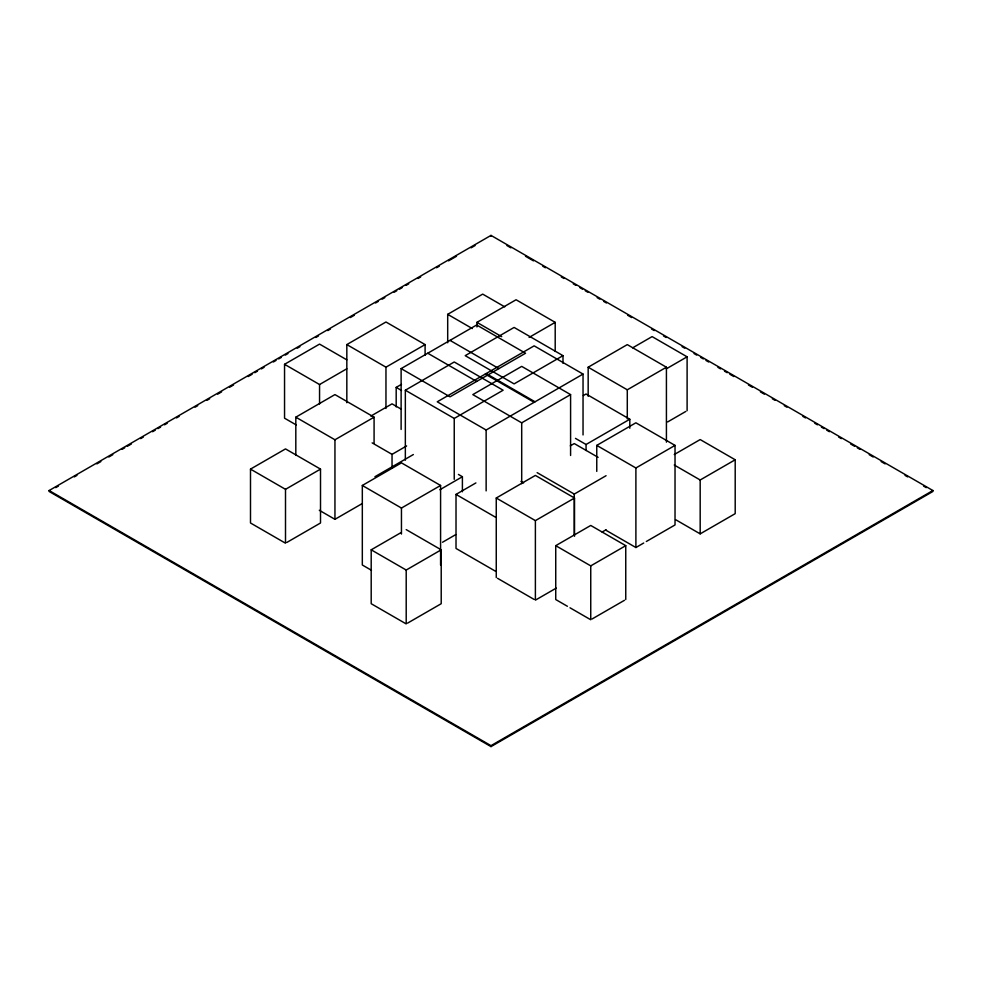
<?xml version="1.0" encoding="UTF-8"?>
<svg xmlns="http://www.w3.org/2000/svg" width="982" height="982" viewBox="0 0 982 982"><rect width="100%" height="100%" fill="white"/><g stroke="black" fill="none" stroke-linecap="round" stroke-linejoin="round"><path stroke-width="1.47" d="M49.1 490.534L491 235.398L932.9 490.534L932.9 491.466L491 746.602L49.1 491.466L49.1 490.534L491 745.657L932.9 490.534M55.741 487.637L58.392 486.102M74.313 476.908L76.964 475.386M96.874 463.885L100.851 461.589M108.818 456.998L112.795 454.691M122.087 449.326L124.739 447.804M127.39 446.27L131.379 443.974M140.659 438.61L143.323 437.076M152.603 431.712L155.266 430.177M157.918 428.643L160.569 427.109M164.546 424.813L167.21 423.279M176.49 417.915L179.154 416.393M195.074 407.199L197.726 405.664M207.018 400.3L209.669 398.766M217.636 394.163L221.613 391.867M229.579 387.276L233.556 384.981M248.151 376.548L252.141 374.252M254.792 372.718L257.444 371.184M261.421 368.888L264.084 367.354M273.364 361.99L276.016 360.455M278.679 358.921L281.331 357.399M285.308 355.091L287.959 353.557M297.251 348.205L299.903 346.671M315.836 337.477L318.487 335.942M327.779 330.578L330.431 329.044M350.341 317.554L354.318 315.259M375.554 302.996L378.205 301.462M382.182 299.166L384.834 297.632M394.126 292.268L396.777 290.733M399.441 289.211L402.092 287.677M406.069 285.369L408.721 283.847M418.013 278.483L420.664 276.949M436.597 267.755L439.249 266.22M448.541 260.856L456.495 256.265M471.09 247.832L475.079 245.537M296.22 424.924L284.547 418.197L284.547 364.31L319.555 344.105L346.781 359.829M346.83 402.718L346.83 344.584L385.963 321.998L425.096 344.584L425.096 355.3M284.547 364.31L319.555 384.527L346.781 368.802M447.694 342.779L447.694 314.338L482.702 294.121L504.748 306.85M295.815 455.415L295.815 417.178L334.948 394.592L374.081 417.178L374.081 443.189M346.83 344.584L385.963 367.182L425.096 344.584M476.933 326.945L476.933 322.354L516.066 299.755L555.198 322.354L555.198 351.421M401.122 368.606L476.663 324.993L525.554 353.225L450.014 396.826L401.122 368.606L401.122 429.465M250.496 469.114L285.504 489.331L285.504 543.206L250.496 522.989L250.496 469.114L285.504 448.909L320.513 469.114L320.513 522.989L286.805 542.457M396.188 406.904L396.188 387.387L401.491 384.33M405.345 390.222L454.236 361.99L503.128 390.222L454.236 418.442L405.345 390.222L405.345 460.214M370.828 416.098L392.039 403.848L401.319 409.212M295.815 417.178L334.948 439.776L374.081 417.178M529.114 337.415L555.198 322.354M285.504 489.331L320.513 469.114M372.153 442.882L392.039 454.359L406.622 445.938M562.993 355.656L514.102 383.888L465.21 355.656L514.102 327.436L562.993 355.656L562.993 363.266M374.928 476.724L413.361 454.543M371.454 570.272L362.321 565.006L362.321 485.464L401.454 462.866L440.587 485.464L440.587 565.006M588.169 396.274L588.169 367.219L627.289 344.621L666.422 367.219L666.422 442.17M583.038 374.081L534.147 345.848L437.248 401.798L486.139 430.018L583.038 374.081L583.038 434.94M319.297 510.272L334.948 519.318L362.346 503.496M632.654 347.837L652.097 336.605L687.105 356.822L687.105 410.697M570.591 394.604L521.7 366.384L472.808 394.604L521.7 422.837L570.591 394.604L570.591 455.476M583.406 395.525L586.058 393.991L629.806 419.24L629.806 428.25M362.321 485.464L401.454 508.05L440.587 485.464M439.875 489.736L462.399 476.724L462.399 491.737M588.169 367.219L627.289 389.805L666.422 367.219M666.361 368.802L687.105 356.822M495.787 571.401L456.016 548.447L456.016 494.412L475.902 482.923M407.505 623.165L441.213 603.709L441.213 549.822L406.204 570.039L406.204 623.914L371.196 603.709L371.196 549.822L401.012 532.612M570.284 445.865L574.261 443.569L598.112 457.342M575.464 438.377L586.058 444.49L629.806 419.24M496.254 577.563L496.254 498.021L535.386 475.423L574.519 498.021L574.519 536.258M596.761 471.397L596.761 445.398L635.894 422.8L675.027 445.398L675.027 524.94L646.328 541.499M442.526 542.248L455.771 534.601M667.662 421.929L685.804 411.446M537.142 472.649L574.261 494.081L606.066 475.705M496.254 498.021L535.386 520.62L574.519 498.021M596.761 445.398L635.894 467.984L675.027 445.398M674.253 454.531L700.178 439.568L735.199 459.772L735.199 513.647L700.178 533.864L675.542 519.638M567.412 606.287L555.738 599.548L555.738 545.673L590.747 525.456L625.755 545.673L625.755 599.548M602.089 532.048L606.066 529.752M674.253 465.014L700.178 479.989L735.199 459.772M555.738 545.673L590.747 565.878L625.755 545.673M556.254 588.108L535.386 600.149L535.386 520.62M605.894 530.206L635.894 547.526L643.713 543.009M592.048 619.004L624.466 600.297M506.921 245.537L510.91 247.832M525.505 256.265L533.459 260.856M542.751 266.22L545.403 267.755M561.336 276.949L563.987 278.483M573.279 283.847L575.931 285.369M579.908 287.677L582.559 289.211M585.223 290.733L587.874 292.268M597.166 297.632L599.818 299.166M603.795 301.462L606.446 302.996M627.682 315.259L631.659 317.554M651.569 329.044L654.221 330.578M663.513 335.942L666.164 337.477M682.097 346.671L684.749 348.205M694.041 353.557L696.692 355.091M700.669 357.399L703.321 358.921M705.984 360.455L708.636 361.99M717.916 367.354L720.579 368.888M724.556 371.184L727.208 372.718M729.859 374.252L733.849 376.548M748.444 384.981L752.421 387.276M760.387 391.867L764.364 394.163M772.331 398.766L774.982 400.3M784.274 405.664L786.926 407.199M802.846 416.393L805.51 417.915M814.79 423.279L817.454 424.813M821.431 427.109L824.082 428.643M826.734 430.177L829.397 431.712M838.677 437.076L841.341 438.61M850.621 443.974L854.61 446.27M857.261 447.804L859.913 449.326M869.205 454.691L873.182 456.998M881.149 461.589L885.126 463.885M905.036 475.386L907.687 476.908M923.608 486.102L926.259 487.637M476.933 322.354L501.716 336.666M447.694 314.338L472.33 328.565M450.014 340.373L498.905 368.606M486.139 373.565L535.03 401.798M485.255 374.081L534.147 402.301M427.771 353.225L476.663 381.446M396.188 387.387L401.491 390.455M520.963 481.401L523.615 482.923M458.422 474.429L462.399 476.724M456.016 494.412L495.787 517.367M570.002 607.784L590.747 619.752L590.747 565.878M497.555 578.312L534.073 599.401M406.204 529.617L441.213 549.822M371.196 549.822L406.204 570.039M700.178 479.989L700.178 533.864M635.894 467.984L635.894 547.526M627.289 389.805L627.289 418.872M586.058 444.49L586.058 450.505M574.261 494.081L574.261 534.613M521.7 422.837L521.7 483.696M491 235.398L491 236.343M491 745.657L491 746.602M486.139 430.018L486.139 490.89M454.236 418.442L454.236 479.314M401.454 508.05L401.454 534.061M392.039 454.359L392.039 467.862M385.963 367.182L385.963 408.475M334.948 439.776L334.948 519.318M319.555 384.527L319.555 403.983"/></g></svg>
